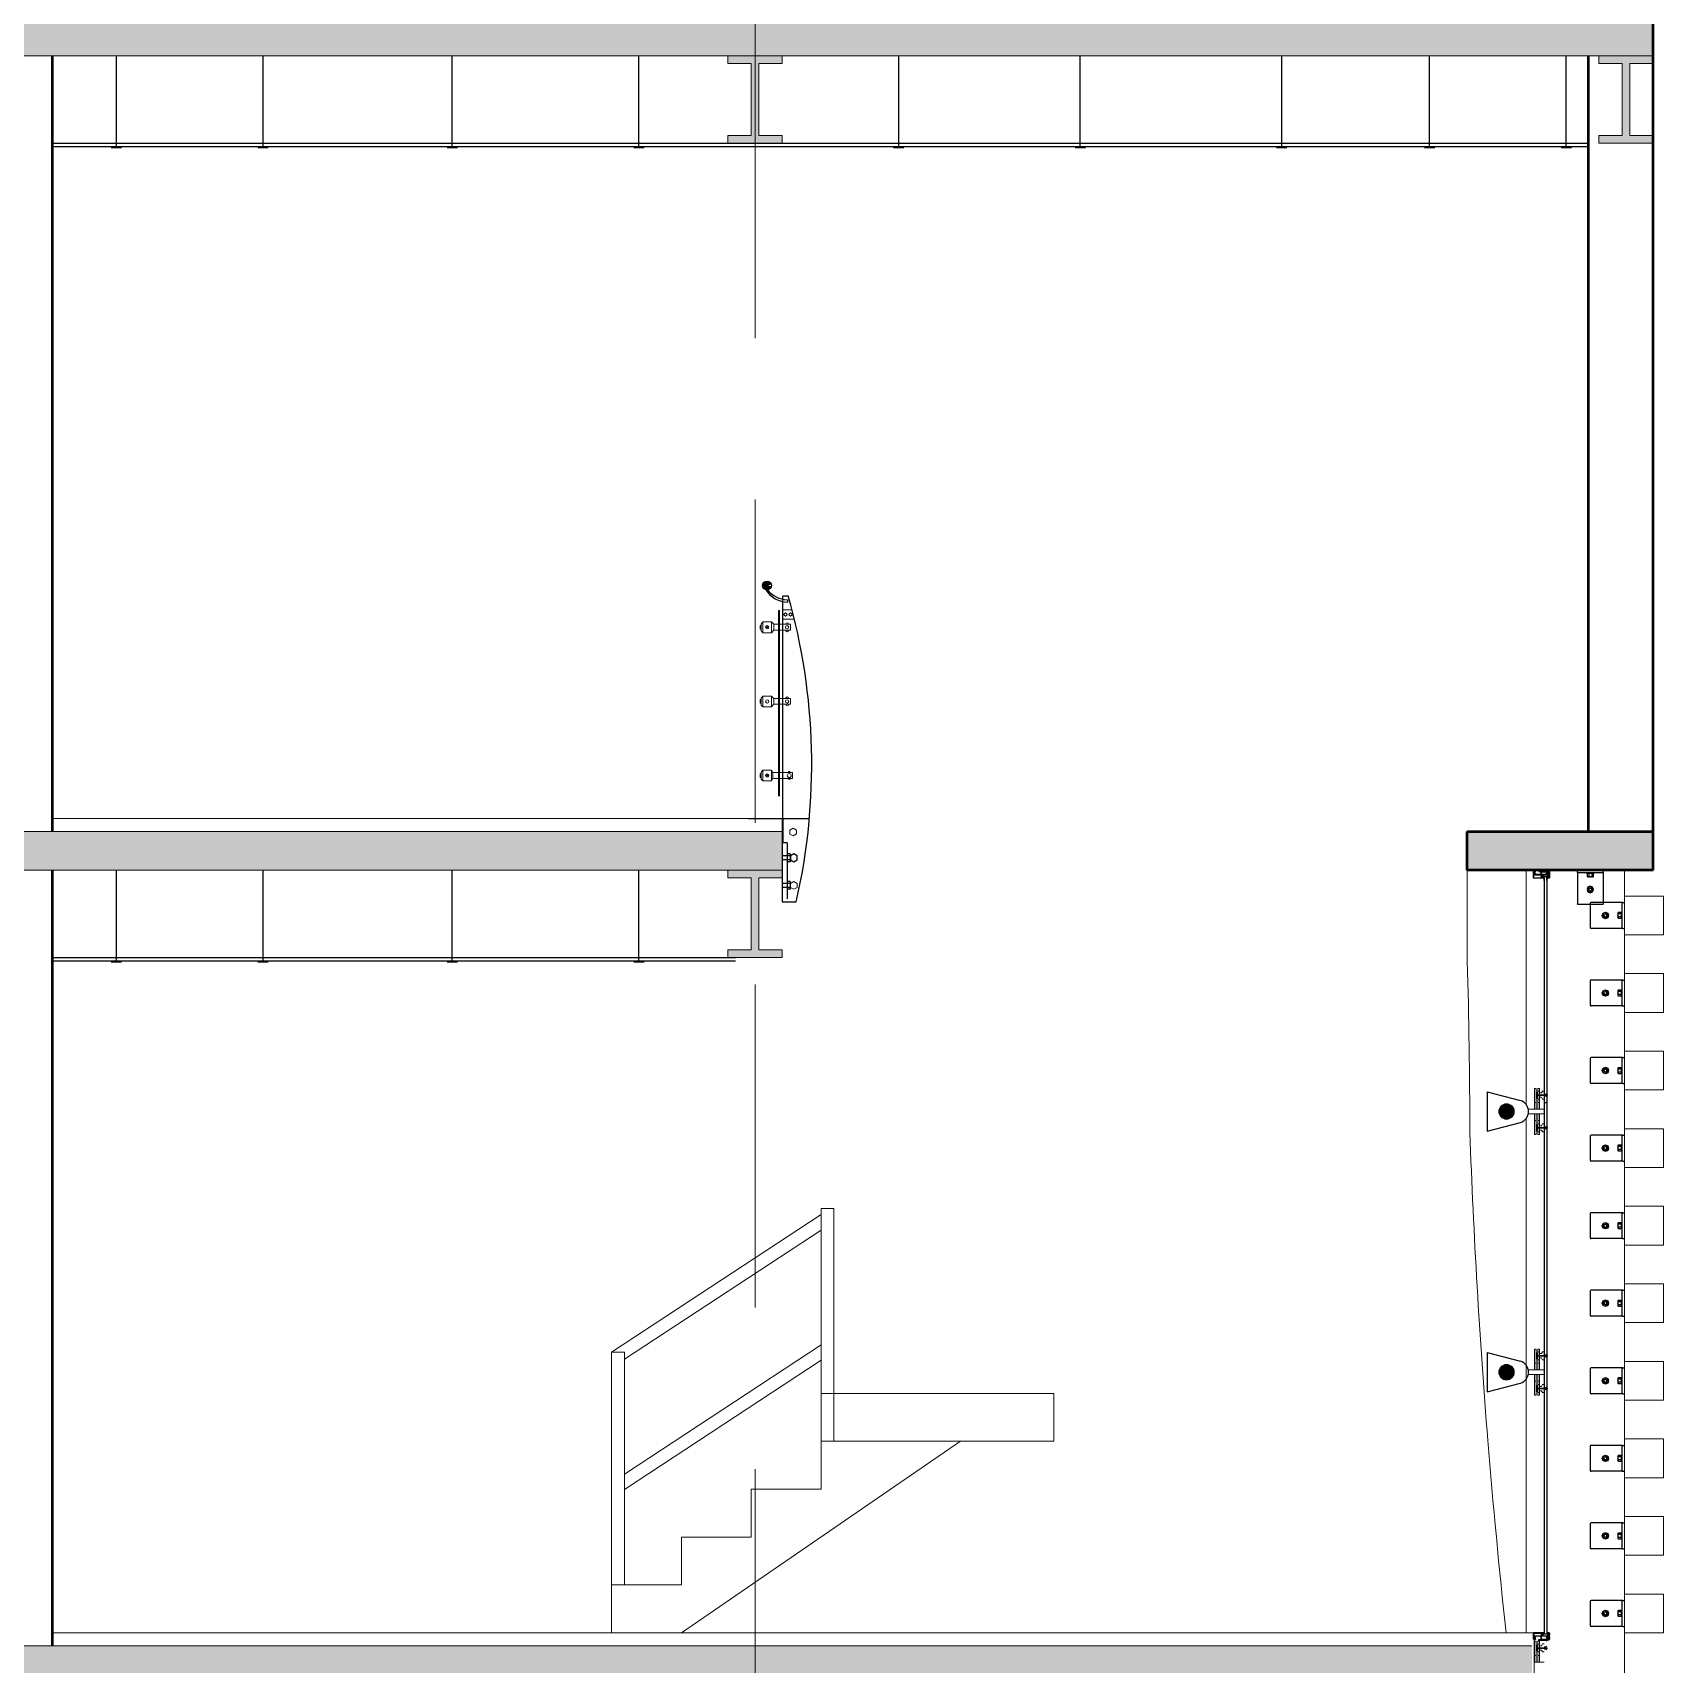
# Model space of a CAD drawing. Header units: millimetres. Extents: x 1135 to 1350, y 205 to 283.
# Drawn here: x 1208.2 to 1214.51, y 253.93 to 260.24 of the extents above; entities that cross this region are included whole.
import ezdxf

# ---------------------------------------------------------------- set-up
doc = ezdxf.new("R2010")
doc.units = ezdxf.units.MM
doc.header["$LTSCALE"] = 10
doc.linetypes.add('DASHED2', pattern=[0.375, 0.25, -0.125])
doc.layers.get('0').update_dxf_attribs({"color": 90})
for name, color, linetype in [('1', 130, 'Continuous'), ('ACCESORIO', 90, 'Continuous'), ('CIEL', 8, 'Continuous'), ('DATA', 9, 'Continuous'), ('ESCALERA', 90, 'Continuous'), ('FONDO', 8, 'Continuous'), ('TEX1', 90, 'Continuous'), ('VIDRO', 140, 'Continuous')]:
    doc.layers.add(name, color=color, linetype=linetype)
for name, color, linetype, lineweight in [('A-perf', 180, 'Continuous', 9), ('cinza 03', 252, 'Continuous', 13), ('HACHT', 90, 'Continuous', 9), ('linha estutura', 252, 'Continuous', 13), ('PAREDES 2', 50, 'Continuous', 50), ('pn 02', 16, 'Continuous', 20), ('PN-01', 90, 'Continuous', 13), ('TEXTOS', 90, 'Continuous', 9)]:
    doc.layers.add(name, color=color, linetype=linetype, lineweight=lineweight)

# ---------------------------------------------------------------- blocks, each defined once
blk = doc.blocks.new('A$C43351A97')
at = {"layer": 'DATA'}
for p, q in [((0, 0.99), (0, 3.49)), ((0, 3.49), (0.53, 3.49)), ((3.53, 0.99), (0, 0.99)), ((0.07, 3.4), (0.06, 3.37)), ((0.06, 3.37), (0.06, 3.05)), ((0.06, 3.05), (0.07, 3.02)), ((0.09, 3.42), (0.07, 3.4)), ((0.07, 3.31), (0.07, 3.13)), ((0.07, 3.02), (0.09, 3)), ((0.11, 2.92), (0.08, 2.9)), ((0.08, 2.9), (0.08, 2.87)), ((0.08, 2.87), (0.08, 1.13)), ((0.08, 1.13), (0.08, 1.1)), ((0.08, 1.1), (0.11, 1.08)), ((0.13, 3.43), (0.09, 3.42)), ((0.09, 3), (0.13, 2.99)), ((0.14, 2.93), (0.11, 2.92)), ((0.11, 1.08), (0.14, 1.07)), ((0.48, 3.43), (0.13, 3.43)), ((0.46, 3.42), (0.13, 3.36)), ((0.13, 3.08), (0.46, 3.02)), ((0.13, 2.99), (0.48, 2.99)), ((0.53, 2.93), (0.14, 2.93)), ((0.14, 1.07), (2.94, 1.07)), ((0.18, 3.27), (0.3, 3.34)), ((0.3, 3.09), (0.18, 3.16)), ((0.29, 3.32), (0.19, 3.26)), ((0.19, 3.18), (0.29, 3.11)), ((0.26, 2.75), (0.26, 2.19)), ((0.61, 2.75), (0.26, 2.75)), ((0.26, 2.19), (2.73, 2.19)), ((0.32, 3.27), (0.32, 3.3)), ((0.61, 3.27), (0.32, 3.27)), ((0.32, 3.17), (0.61, 3.17)), ((0.32, 3.13), (0.32, 3.17)), ((0.34, 3.32), (0.34, 3.28)), ((0.34, 3.28), (0.43, 3.28)), ((0.34, 3.15), (0.34, 3.11)), ((0.43, 3.15), (0.34, 3.15)), ((0.39, 2.38), (0.39, 2.56)), ((0.43, 3.28), (0.46, 3.42)), ((0.46, 3.02), (0.43, 3.15)), ((0.45, 2.63), (0.86, 2.63)), ((2.73, 2.31), (0.45, 2.31)), ((0.48, 3.41), (0.48, 3.43)), ((0.48, 3.39), (0.48, 3.41)), ((0.49, 3.38), (0.48, 3.39)), ((0.48, 3.03), (0.49, 3.04)), ((0.48, 3.02), (0.48, 3.03)), ((0.48, 2.99), (0.48, 3.02)), ((0.51, 3.38), (0.49, 3.38)), ((0.49, 3.04), (0.51, 3.04)), ((0.52, 3.38), (0.51, 3.38)), ((0.51, 3.04), (0.52, 3.04)), ((0.53, 3.39), (0.52, 3.38)), ((0.52, 3.04), (0.53, 3.03)), ((0.53, 3.49), (0.53, 3.41)), ((0.53, 3.41), (0.53, 3.39)), ((0.53, 3.03), (0.53, 3.02)), ((0.53, 3.02), (0.53, 2.93)), ((0.61, 3.5), (0.61, 3.27)), ((0.86, 3.5), (0.61, 3.5)), ((0.61, 3.17), (0.61, 2.75)), ((0.73, 3.38), (0.86, 3.38)), ((0.73, 2.75), (0.73, 3.38)), ((0.86, 2.75), (0.73, 2.75)), ((0.86, 3.38), (0.86, 3.5)), ((0.86, 2.63), (0.86, 2.75)), ((4.83, 4), (2.1, 3.5)), ((2.1, 4), (4.83, 3.5)), ((2.1, 4), (2.1, 3.5)), ((4.83, 4), (2.1, 4)), ((2.1, 3.5), (4.83, 3.5)), ((2.73, 2.41), (2.73, 2.31)), ((2.73, 2.19), (2.73, 2.09)), ((2.95, 2.47), (2.79, 2.47)), ((2.79, 2.03), (2.95, 2.03)), ((2.88, 2.32), (2.92, 2.31)), ((2.95, 2.39), (2.89, 2.39)), ((2.89, 2.18), (2.93, 2.19)), ((2.9, 2.39), (2.95, 2.41)), ((5.59, 2.31), (2.9, 2.31)), ((2.9, 2.19), (3.54, 2.19)), ((2.96, 2.12), (2.9, 2.12)), ((2.95, 2.09), (2.9, 2.11)), ((2.92, 2.31), (3.03, 2.31)), ((2.93, 2.19), (3.02, 2.19)), ((2.94, 1.07), (2.97, 1.08)), ((2.97, 1.08), (2.99, 1.1)), ((2.98, 3.5), (2.98, 2.42)), ((5.21, 3.5), (2.98, 3.5)), ((2.99, 1.97), (2.99, 2.08)), ((2.99, 1.1), (3, 1.13)), ((3, 1.43), (3.02, 1.49)), ((3, 1.13), (3, 1.43)), ((3.02, 1.49), (3.06, 1.54)), ((3.05, 2.16), (3.05, 1.97)), ((3.05, 1.97), (3.74, 1.97)), ((3.06, 3.42), (5.17, 3.42)), ((3.06, 2.35), (3.06, 3.42)), ((3.06, 1.54), (3.13, 1.56)), ((3.07, 1.46), (3.06, 1.43)), ((3.06, 1.43), (3.06, 1.12)), ((3.06, 1.12), (3.07, 1.09)), ((3.09, 1.48), (3.07, 1.46)), ((3.07, 1.09), (3.09, 1.06)), ((3.08, 1.38), (3.08, 1.19)), ((3.62, 1.87), (3.09, 1.87)), ((3.13, 1.49), (3.09, 1.48)), ((3.09, 1.06), (3.13, 1.05)), ((3.13, 1.56), (3.53, 1.56)), ((3.48, 1.49), (3.13, 1.49)), ((3.13, 1.05), (3.48, 1.05)), ((3.47, 1.48), (3.14, 1.43)), ((3.14, 1.14), (3.47, 1.09)), ((3.19, 1.34), (3.3, 1.41)), ((3.3, 1.15), (3.19, 1.23)), ((3.2, 1.32), (3.3, 1.39)), ((3.3, 1.18), (3.2, 1.24)), ((3.33, 1.37), (3.33, 1.33)), ((3.33, 1.33), (3.74, 1.33)), ((3.33, 1.23), (3.33, 1.2)), ((3.71, 1.23), (3.33, 1.23)), ((3.34, 1.39), (3.34, 1.35)), ((3.34, 1.35), (3.43, 1.35)), ((3.34, 1.22), (3.34, 1.18)), ((3.43, 1.22), (3.34, 1.22)), ((3.43, 1.35), (3.47, 1.48)), ((3.47, 1.09), (3.43, 1.22)), ((3.48, 1.47), (3.48, 1.49)), ((3.48, 1.46), (3.48, 1.47)), ((3.49, 1.45), (3.48, 1.46)), ((3.48, 1.09), (3.49, 1.1)), ((3.48, 1.08), (3.48, 1.09)), ((3.48, 1.05), (3.48, 1.08)), ((3.51, 1.44), (3.49, 1.45)), ((3.49, 1.1), (3.51, 1.1)), ((3.52, 1.45), (3.51, 1.44)), ((3.51, 1.1), (3.52, 1.1)), ((3.53, 1.46), (3.52, 1.45)), ((3.52, 1.1), (3.53, 1.09)), ((3.53, 1.56), (3.53, 1.47)), ((3.53, 1.47), (3.53, 1.46)), ((3.53, 1.09), (3.53, 1.08)), ((3.53, 1.08), (3.53, 0.99)), ((3.54, 2.19), (3.54, 2.09)), ((4.17, 0.88), (3.57, 0.96)), ((3.61, 2.03), (3.7, 2.03)), ((3.62, 1.51), (3.62, 1.87)), ((3.62, 1.09), (3.67, 1.09)), ((3.62, 1.03), (3.62, 1.09)), ((3.64, 2.18), (3.68, 2.19)), ((3.65, 2.19), (5.59, 2.19)), ((3.71, 2.12), (3.65, 2.12)), ((3.7, 2.09), (3.65, 2.11)), ((3.84, 1), (3.65, 1)), ((3.67, 1.09), (3.71, 1.23)), ((3.68, 2.19), (3.77, 2.19)), ((3.71, 1.87), (3.71, 1.51)), ((3.74, 1.87), (3.71, 1.87)), ((3.71, 1.51), (3.8, 1.51)), ((3.74, 1.97), (3.74, 2.08)), ((3.74, 1.33), (3.74, 1.39)), ((3.8, 2.16), (3.8, 1.94)), ((3.87, 1.33), (3.8, 1.09)), ((3.8, 1.09), (3.87, 1.09)), ((3.96, 1.49), (3.86, 1.32)), ((3.87, 1.45), (3.87, 1.33)), ((3.87, 1.09), (3.87, 1.03)), ((3.97, 1.27), (3.97, 1.05)), ((4.17, 1.34), (4.02, 1.5)), ((4.07, 1.05), (4.07, 1.27)), ((4.17, 0), (4.17, 1.5)), ((5.36, 1.5), (4.17, 1.5)), ((4.83, 3.5), (4.83, 4)), ((5.3, 3.19), (5.03, 2.71)), ((5.03, 2.71), (5.03, 2.35)), ((5.11, 2.69), (5.37, 3.14)), ((5.11, 2.35), (5.11, 2.69)), ((5.17, 3.42), (5.3, 3.19)), ((5.17, 0), (5.17, 1.5)), ((5.17, 0.86), (5.67, 0.94)), ((5.37, 3.24), (5.21, 3.5)), ((5.36, 3.5), (5.36, 3.28)), ((5.61, 3.5), (5.36, 3.5)), ((5.36, 3.1), (5.36, 2.93)), ((5.36, 1.57), (5.36, 1.4)), ((5.36, 1.23), (5.36, 1)), ((5.36, 1), (5.61, 1)), ((5.38, 3.25), (5.41, 3.25)), ((5.41, 3.13), (5.38, 3.13)), ((5.38, 1.38), (5.41, 1.38)), ((5.41, 1.25), (5.38, 1.25)), ((5.41, 3.29), (5.5, 3.29)), ((5.41, 3.25), (5.41, 3.29)), ((5.41, 3.09), (5.41, 3.13)), ((5.41, 3.1), (5.41, 3.09)), ((5.6, 3.09), (5.41, 3.09)), ((5.41, 1.41), (5.6, 1.41)), ((5.41, 1.38), (5.41, 1.41)), ((5.41, 1.21), (5.41, 1.25)), ((5.5, 1.21), (5.41, 1.21)), ((5.46, 3), (5.65, 3)), ((5.46, 2.93), (5.46, 3)), ((5.46, 1.5), (5.46, 1.57)), ((5.65, 1.5), (5.46, 1.5)), ((5.5, 3.29), (5.63, 3.16)), ((5.63, 1.34), (5.5, 1.21)), ((5.61, 3.32), (5.61, 3.5)), ((5.64, 3.29), (5.61, 3.32)), ((5.61, 1.18), (5.64, 1.21)), ((5.61, 1), (5.61, 1.18)), ((5.66, 3.31), (5.64, 3.29)), ((5.64, 1.21), (5.66, 1.19)), ((5.65, 3.5), (6.23, 3.5)), ((5.73, 3.45), (5.65, 3.47)), ((5.65, 3), (5.65, 3)), ((5.65, 3), (5.65, 2.38)), ((5.65, 2.13), (5.65, 1.5)), ((5.65, 1.03), (5.73, 1.05)), ((6.23, 1), (5.65, 1)), ((5.72, 3.31), (5.66, 3.31)), ((5.66, 1.19), (5.72, 1.19)), ((6.2, 0.94), (5.67, 0.94)), ((5.73, 3.29), (5.73, 3.45)), ((5.73, 1.05), (5.73, 1.21)), ((5.77, 1.44), (5.77, 3.06)), ((5.77, 3.06), (5.95, 3.06)), ((5.95, 1.44), (5.77, 1.44)), ((6.19, 3.45), (5.81, 3.43)), ((5.81, 3.43), (5.81, 3.29)), ((5.81, 1.21), (5.81, 1.07)), ((5.81, 1.07), (6.19, 1.05)), ((5.92, 3.23), (5.82, 3.28)), ((5.82, 1.22), (5.92, 1.27)), ((5.95, 3.06), (5.95, 3.17)), ((5.95, 1.33), (5.95, 1.44)), ((6.17, 2.25), (6.19, 2.83)), ((6.19, 1.68), (6.17, 2.25)), ((6.19, 2.83), (6.19, 3.45)), ((6.19, 1.05), (6.19, 1.68)), ((6.23, 3.5), (6.23, 1))]:
    blk.add_line(p, q, dxfattribs=at)
blk.add_circle((5.12, 3.76), 0.243, dxfattribs=at)
for centre, radius, start, end in [((0.13, 3.3), 0.0625, 90, 168.61954), ((0.13, 3.14), 0.0625, 191.38046, 270), ((0.24, 3.22), 0.0784, 135.87573, 224.12427), ((0.22, 3.22), 0.0469, 124.43657, 235.56343), ((0.3, 3.3), 0.025, 360, 124.43657), ((0.3, 3.13), 0.025, 235.56343, 360), ((0.31, 3.32), 0.0272, 0, 124.43657), ((0.31, 3.11), 0.0272, 235.56343, 360), ((0.45, 2.56), 0.0625, 90, 180), ((0.45, 2.38), 0.0625, 180, 270), ((2.79, 2.41), 0.0625, 90, 180), ((2.79, 2.09), 0.0625, 180, 270), ((2.9, 2.35), 0.041, 90, 270), ((2.89, 2.35), 0.0312, 90, 254.96712), ((2.9, 2.15), 0.041, 90, 270), ((2.9, 2.15), 0.031, 105.99545, 270.00455), ((2.95, 2.44), 0.03, 270, 90), ((2.95, 2.42), 0.0312, 270, 0), ((2.95, 2.06), 0.03, 270, 90), ((2.96, 2.08), 0.031, 359.99877, 90.00123), ((3.09, 1.97), 0.094, 179.9974, 270.00108), ((3.02, 2.16), 0.031, 360, 90), ((3.03, 2.35), 0.0312, 270, 0), ((3.05, 2.16), 0.00000125, 180, 0), ((3.14, 1.37), 0.0625, 90, 168.61954), ((3.14, 1.2), 0.0625, 191.38046, 270), ((3.24, 1.28), 0.0784, 135.87573, 224.12427), ((3.23, 1.28), 0.0469, 124.35561, 235.64439), ((3.32, 1.39), 0.0272, 360, 124.43657), ((3.31, 1.37), 0.025, 359.99613, 124.00387), ((3.31, 1.2), 0.025, 235.73155, 359.72194), ((3.32, 1.18), 0.0272, 235.56343, 360), ((3.61, 2.09), 0.0625, 180, 270), ((3.57, 1.08), 0.039, 0.1803, 180), ((3.57, 1), 0.039, 180, 262.07308), ((3.65, 2.15), 0.041, 90, 270), ((3.65, 2.15), 0.0309, 105.33705, 270.12763), ((3.74, 1.51), 0.125, 180, 270), ((3.65, 1.03), 0.03, 180, 224.98847), ((3.65, 1.03), 0.03, 224.98847, 270.01153), ((3.7, 2.06), 0.031, 270, 90), ((3.71, 2.08), 0.031, 360, 90), ((3.74, 1.94), 0.062, 270, 360), ((3.77, 2.16), 0.031, 0, 90), ((3.8, 1.45), 0.062, 360, 90), ((3.84, 1.03), 0.03, 270, 0.00477), ((3.99, 1.47), 0.037, 43.0014, 150), ((4.02, 1.25), 0.0537, 21.45883, 158.54117), ((4.02, 1.07), 0.0537, 201.45883, 338.54117), ((5.07, 2.35), 0.04, 180, 0), ((5.38, 3.28), 0.025, 180, 270), ((5.38, 3.1), 0.025, 90, 180), ((5.41, 2.93), 0.05, 180, 0), ((5.41, 1.57), 0.05, 0, 180), ((5.38, 1.4), 0.025, 180, 270), ((5.38, 1.23), 0.025, 90, 180), ((5.29, 3.19), 0.0938, 330, 30), ((5.87, 3.71), 0.337, 118.30351, 217.999), ((5.59, 2.38), 0.0625, 270, 0), ((5.59, 2.13), 0.0625, 0, 90), ((5.6, 3.13), 0.0414, 270, 45), ((5.6, 1.37), 0.0414, 315, 90), ((5.65, 3.49), 0.015, 90, 256.26192), ((5.65, 1.02), 0.015, 103.73808, 270), ((5.77, 3.3), 0.05, 166.11346, 339.89449), ((5.77, 1.2), 0.05, 20.10551, 193.88654), ((5.77, 3.29), 0.04, 180, 0), ((5.77, 1.21), 0.04, 0, 180), ((5.89, 3.17), 0.0625, 360, 60), ((5.89, 1.33), 0.0625, 300, 360)]:
    blk.add_arc(centre, radius, start, end, dxfattribs=at)
blk = doc.blocks.new('CAB-BUL')
for p, q in [((-6.4, 11), (6.2, 11)), ((-4.5, 1.5), (-3.7, 2)), ((-4, 2), (-4, 9)), ((4.5, 1.5), (3.7, 2)), ((4, 2), (4, 9))]:
    blk.add_line(p, q)
blk.add_lwpolyline([(-9, 1.5), (9, 1.5), (9, 0), (-9, 0)], close=True)
blk.add_lwpolyline([(8.5, 9, 0.888889), (4, 9, 0.50025), (-4, 9, 0.88987), (-8.5, 9), (-8.5, 2), (8.5, 2)], format="xyb", close=True)
blk = doc.blocks.new('sup2')
at = {"layer": 'ACCESORIO'}
for p, q in [((1214.1744, 251.2979), (1214.1744, 251.4203)), ((1214.2714, 251.4233), (1214.1774, 251.4233)), ((1214.2744, 251.2979), (1214.2744, 251.4203)), ((1214.2744, 251.3009), (1214.1744, 251.3009)), ((1214.1744, 251.2979), (1214.1744, 251.2907)), ((1214.2744, 251.2979), (1214.2744, 251.2907))]:
    blk.add_line(p, q, dxfattribs=at)
blk.add_lwpolyline([(1214.2371, 251.365), (1214.2334, 251.356), (1214.2244, 251.3523), (1214.2154, 251.356), (1214.2117, 251.365), (1214.2154, 251.374), (1214.2244, 251.3777), (1214.2334, 251.374)], close=True, dxfattribs=at)
for radius in [0.011, 0.00648]:
    blk.add_circle((1214.2244, 251.365), radius, dxfattribs=at)
for centre, radius, start, end in [((1214.1774, 251.4203), 0.003, 90, 180), ((1214.2714, 251.4203), 0.003, 0, 90), ((1214.2244, 251.365), 0.00548, 90, 0), ((1214.1774, 251.2979), 0.003, 90, 180), ((1214.2714, 251.2979), 0.003, 360, 90)]:
    blk.add_arc(centre, radius, start, end, dxfattribs=at)
at = {"layer": 'ACCESORIO', "xscale": -0.001440000000002328, "yscale": 0.001440000000002328, "zscale": 0.00144}
blk.add_blockref('CAB-BUL', (1214.2245, 251.3009), dxfattribs=at)

msp = doc.modelspace()

# ---------------------------------------------------------------- hatches: boundary and pattern name
at = {"layer": '1'}
h = msp.add_hatch(dxfattribs=at)
h.set_pattern_fill('LINE', color=256, scale=0.022502, angle=45, style=0)
h.set_pattern_definition([(135, (1404.7286333, 288.7192487), (0.001988936716, 0.001988936716), [])])
h.paths.add_polyline_path([(1213.8723, 256.0667, -0.528848), (1213.9106, 256.0927), (1213.9266, 256.0762, -1.19142)])
h = msp.add_hatch(dxfattribs=at)
h.set_pattern_fill('LINE', color=256, scale=0.022502, angle=45, style=0)
h.set_pattern_definition([(135, (1404.7286333, 287.7109154), (0.001988936716, 0.001988936716), [])])
h.paths.add_polyline_path([(1213.8723, 255.0583, -0.528848), (1213.9106, 255.0844), (1213.9266, 255.0679, -1.19142)])
at = {"layer": 'cinza 03'}
h = msp.add_hatch(dxfattribs=at)
h.set_pattern_fill('LINE', color=256, scale=0.014873, angle=90, style=0)
h.set_pattern_definition([(90, (4475.6181067, -1173.7279192), (-0.0018591344764, 1e-19), [])])
h.paths.add_polyline_path([(1211.0828, 257.9398), (1211.0895, 257.9398), (1211.0895, 258.0049), (1211.0828, 258.0049)])
h.paths.add_polyline_path([(1211.0828, 257.3661), (1211.0895, 257.3661), (1211.0895, 257.9398), (1211.0828, 257.9398)])
h.paths.add_polyline_path([(1211.0828, 257.2865), (1211.0895, 257.2865), (1211.0895, 257.3661), (1211.0828, 257.3661)])
h = msp.add_hatch(color=256, dxfattribs=at)
edge = h.paths.add_edge_path()
edge.add_arc((1211.0402, 257.9398), 0.00205, 0, 360)
at = {"layer": 'ESCALERA', "ltscale": 0.1}
h = msp.add_hatch(color=256, dxfattribs=at)
h.paths.add_polyline_path([(1211.0402, 258.1186, 0.429246), (1211.0222, 258.1014, 0.019142), (1211.0222, 258.1001), (1211.0402, 258.1001)])
h.paths.add_polyline_path([(1211.0402, 258.1186), (1211.0402, 258.1001), (1211.0565, 258.1001, 0.019142), (1211.0565, 258.1014, 0.399339)])
h.paths.add_polyline_path([(1211.0402, 258.1001), (1211.0222, 258.1001, 0.406762), (1211.0402, 258.0843)])
h.paths.add_polyline_path([(1211.0565, 258.1014, 0.060174), (1211.056, 258.1055), (1211.0402, 258.0979), (1211.0402, 258.0843, 0.399339)])
at = {"layer": 'HACHT'}
h = msp.add_hatch(color=256, dxfattribs=at)
h.paths.add_polyline_path([(1214.4676, 263.5), (1214.0644, 263.5, -0.263734), (1214.0611, 263.5), (1213.7484, 263.5), (1213.7484, 263.3), (1214.4676, 263.3)])
h.paths.add_polyline_path([(1214.4676, 257.15), (1213.7484, 257.15), (1213.7484, 257), (1214.0611, 257, -0.263734), (1214.0644, 257), (1214.4676, 257)])
h = msp.add_hatch(color=256, dxfattribs=at)
h.paths.add_polyline_path([(1186.9934, 260.3), (1186.3991, 260.3), (1186.3991, 260.15), (1186.9934, 260.15)])
h.paths.add_polyline_path([(1192.9934, 260.3), (1186.9934, 260.3), (1186.9934, 260.15), (1187.0984, 260.15), (1192.9934, 260.15)])
h.paths.add_polyline_path([(1198.9934, 260.3), (1192.9934, 260.3), (1192.9934, 260.15), (1193.0984, 260.15), (1198.9934, 260.15)])
h.paths.add_polyline_path([(1204.9934, 260.3), (1198.9934, 260.3), (1198.9934, 260.15), (1199.0984, 260.15), (1204.9934, 260.15)])
h.paths.add_polyline_path([(1210.9934, 260.3), (1204.9934, 260.3), (1204.9934, 260.15), (1205.0984, 260.15), (1210.9934, 260.15)])
h.paths.add_polyline_path([(1214.4676, 260.3), (1210.9934, 260.3), (1210.9934, 260.15), (1211.0984, 260.15), (1214.4676, 260.15)])
h = msp.add_hatch(color=256, dxfattribs=at)
h.paths.add_polyline_path([(1210.9934, 257.15), (1204.9934, 257.15), (1204.9934, 257), (1205.0984, 257), (1210.9934, 257)])
h.paths.add_polyline_path([(1204.9934, 257.15), (1198.9934, 257.15), (1198.9934, 257), (1199.0984, 257), (1204.9934, 257)])
h.paths.add_polyline_path([(1198.9934, 257.15), (1192.9934, 257.15), (1192.9934, 257), (1193.0984, 257), (1198.9934, 257)])
h.paths.add_polyline_path([(1192.9934, 257.15), (1186.9934, 257.15), (1186.9934, 257), (1187.0984, 257), (1192.9934, 257)])
h.paths.add_polyline_path([(1186.9934, 257.15), (1186.3991, 257.15), (1186.3991, 257), (1186.9934, 257)])
msp.add_hatch(color=256, dxfattribs=at).paths.add_polyline_path([(1211.0984, 257.15), (1210.9934, 257.15), (1210.9934, 257), (1211.0984, 257)])
h = msp.add_hatch(color=256, dxfattribs=at)
h.paths.add_polyline_path([(1186.9934, 250.85), (1180.9934, 250.85), (1180.9934, 250.7), (1181.0984, 250.7), (1186.9934, 250.7)])
h.paths.add_polyline_path([(1180.9934, 250.85), (1178.2484, 250.85), (1178.2484, 250.7), (1180.9934, 250.7)])
h.paths.add_polyline_path([(1192.9934, 250.85), (1186.9934, 250.85), (1186.9934, 250.7), (1187.0984, 250.7), (1192.9934, 250.7)])
h.paths.add_polyline_path([(1198.9934, 250.85), (1192.9934, 250.85), (1192.9934, 250.7), (1193.0984, 250.7), (1198.9934, 250.7)])
h.paths.add_polyline_path([(1204.9934, 250.85), (1198.9934, 250.85), (1198.9934, 250.7), (1199.0984, 250.7), (1204.9934, 250.7)])
h.paths.add_polyline_path([(1210.9934, 250.85), (1204.9934, 250.85), (1204.9934, 250.7), (1205.0984, 250.7), (1210.9934, 250.7)])
h.paths.add_polyline_path([(1178.2484, 254), (1177.9984, 254), (1177.9984, 253.85), (1178.2484, 253.85)])
h.paths.add_polyline_path([(1180.9934, 254), (1178.357, 254, -0.048802), (1178.3366, 254), (1178.2484, 254), (1178.2484, 253.85), (1180.9934, 253.85)])
h.paths.add_polyline_path([(1186.9934, 254), (1186.7801, 254, -0.048802), (1186.7598, 254), (1180.9934, 254), (1180.9934, 253.85), (1181.0984, 253.85), (1186.9934, 253.85)])
h.paths.add_polyline_path([(1192.9934, 254), (1186.9934, 254), (1186.9934, 253.85), (1187.0984, 253.85), (1192.9934, 253.85)])
h.paths.add_polyline_path([(1198.9934, 254), (1192.9934, 254), (1192.9934, 253.85), (1193.0984, 253.85), (1198.9934, 253.85)])
h.paths.add_polyline_path([(1204.9934, 254), (1198.9934, 254), (1198.9934, 253.85), (1199.0984, 253.85), (1204.9934, 253.85)])
h.paths.add_polyline_path([(1210.9934, 254), (1204.9934, 254), (1204.9934, 253.85), (1205.0984, 253.85), (1210.9934, 253.85)])
h.paths.add_polyline_path([(1213.7484, 254), (1210.9934, 254), (1210.9934, 253.85), (1211.0984, 253.85), (1213.7484, 253.85)])
h.paths.add_polyline_path([(1213.9984, 254), (1213.7484, 254), (1213.7484, 253.85), (1213.9984, 253.85)])
h.paths.add_polyline_path([(1211.0984, 250.85), (1210.9934, 250.85), (1210.9934, 250.7), (1211.0984, 250.7)])
at = {"layer": 'pn 02'}
for points in [[(1211.0984, 259.8425), (1211.0984, 259.8125), (1210.8884, 259.8125), (1210.8884, 259.8425), (1210.9784, 259.8425), (1210.9784, 260.12), (1210.8884, 260.12), (1210.8884, 260.15), (1211.0984, 260.15), (1211.0984, 260.12), (1211.0084, 260.12), (1211.0084, 259.8425)], [(1211.0984, 259.8425), (1211.0984, 259.8125), (1210.8884, 259.8125), (1210.8884, 259.8425), (1210.9784, 259.8425), (1210.9784, 260.12), (1210.8884, 260.12), (1210.8884, 260.15), (1211.0984, 260.15), (1211.0984, 260.12), (1211.0084, 260.12), (1211.0084, 259.8425)], [(1214.4676, 259.8425), (1214.4676, 259.8125), (1214.2576, 259.8125), (1214.2576, 259.8425), (1214.3476, 259.8425), (1214.3476, 260.12), (1214.2576, 260.12), (1214.2576, 260.15), (1214.4676, 260.15), (1214.4676, 260.12), (1214.3776, 260.12), (1214.3776, 259.8425)], [(1211.0984, 256.6925), (1211.0984, 256.6625), (1210.8884, 256.6625), (1210.8884, 256.6925), (1210.9784, 256.6925), (1210.9784, 256.97), (1210.8884, 256.97), (1210.8884, 257), (1211.0984, 257), (1211.0984, 256.97), (1211.0084, 256.97), (1211.0084, 256.6925)]]:
    msp.add_hatch(color=256, dxfattribs=at).paths.add_polyline_path(points)

# ---------------------------------------------------------------- linework, layer by layer
for p, q in [((1213.8258, 256.1426), (1213.9546, 256.1088)), ((1213.8258, 256.1426), (1213.8258, 255.9907)), ((1213.8258, 255.9907), (1213.9546, 256.0245)), ((1213.8258, 255.1343), (1213.9546, 255.1005)), ((1213.8258, 255.1343), (1213.8258, 254.9824)), ((1213.8258, 254.9824), (1213.9546, 255.0162))]:
    msp.add_line(p, q)
for centre in [(1213.9414, 256.0667), (1213.9414, 255.0583)]:
    msp.add_arc(centre, 0.0442, 287.41068, 72.58932)
at = {"layer": 'A-perf'}
for p, q in [((1213.7484, 256.65), (1213.7484, 257)), ((1213.9757, 256.2864), (1213.9757, 257)), ((1213.9757, 256.0944), (1213.9757, 256.2864)), ((1213.9757, 254.8422), (1213.9757, 256.0389)), ((1213.9757, 254.05), (1213.9757, 254.8422))]:
    msp.add_line(p, q, dxfattribs=at)
at = {"layer": 'A-perf', "color": 8}
for centre, radius in [((1213.9003, 256.0667), 0.03), ((1213.9003, 256.0667), 0.028), ((1213.9003, 255.0583), 0.03), ((1213.9003, 255.0583), 0.028)]:
    msp.add_circle(centre, radius, dxfattribs=at)
at = {"layer": 'A-perf'}
for centre, radius, start, end in [((1189.2531, 255.945), 24.5054, 0.09666, 1.64853), ((1240.3699, 256.9426), 26.6286, 182.05804, 184.62682), ((1240.3699, 256.9426), 26.6286, 184.62682, 186.23631)]:
    msp.add_arc(centre, radius, start, end, dxfattribs=at)
at = {"layer": 'CIEL'}
for p, q in [((1208.2734, 259.8125), (1214.2176, 259.8125)), ((1208.2734, 259.8), (1214.2176, 259.8)), ((1208.5025, 259.7957), (1208.5423, 259.7957)), ((1209.0701, 259.7957), (1209.1098, 259.7957)), ((1209.802, 259.7957), (1209.8417, 259.7957)), ((1209.802, 259.7957), (1209.8417, 259.7957)), ((1210.5242, 259.7957), (1210.5639, 259.7957)), ((1210.5242, 259.7957), (1210.5639, 259.7957)), ((1211.5293, 259.7957), (1211.5691, 259.7957)), ((1211.5293, 259.7957), (1211.5691, 259.7957)), ((1212.2312, 259.7957), (1212.2709, 259.7957)), ((1212.2312, 259.7957), (1212.2709, 259.7957)), ((1213.011, 259.7957), (1213.0508, 259.7957)), ((1213.011, 259.7957), (1213.0508, 259.7957)), ((1213.5829, 259.7957), (1213.6227, 259.7957)), ((1213.5829, 259.7957), (1213.6227, 259.7957)), ((1214.1115, 259.7957), (1214.1512, 259.7957)), ((1214.1115, 259.7957), (1214.1512, 259.7957)), ((1208.2734, 256.6625), (1210.9176, 256.6625)), ((1208.2734, 256.65), (1210.9176, 256.65)), ((1208.5025, 256.6457), (1208.5423, 256.6457)), ((1209.0701, 256.6457), (1209.1098, 256.6457)), ((1209.802, 256.6457), (1209.8417, 256.6457)), ((1210.5242, 256.6457), (1210.5639, 256.6457))]:
    msp.add_line(p, q, dxfattribs=at)
at = {"layer": 'cinza 03'}
for p, q in [((1211.0839, 258.0049), (1211.0895, 258.0049)), ((1211.1006, 258.0074), (1211.1362, 258.0074)), ((1211.1006, 257.9714), (1211.1452, 257.9714)), ((1211.0126, 257.9466), (1211.0171, 257.9466)), ((1211.0126, 257.9466), (1211.0126, 257.9325)), ((1211.0126, 257.9325), (1211.0171, 257.9325)), ((1211.0171, 257.9522), (1211.0237, 257.9604)), ((1211.0171, 257.9522), (1211.0171, 257.9254)), ((1211.0237, 257.9189), (1211.0171, 257.9254)), ((1211.0237, 257.9604), (1211.0567, 257.9604)), ((1211.0237, 257.9604), (1211.0237, 257.9189)), ((1211.0237, 257.9189), (1211.0567, 257.9189)), ((1211.0567, 257.9604), (1211.0567, 257.9189)), ((1211.0567, 257.9604), (1211.066, 257.9512)), ((1211.066, 257.9286), (1211.0567, 257.9189)), ((1211.066, 257.9512), (1211.1305, 257.9512)), ((1211.066, 257.9286), (1211.066, 257.9512)), ((1211.1305, 257.9286), (1211.066, 257.9286)), ((1211.1305, 257.9512), (1211.1305, 257.9286)), ((1211.0126, 257.6598), (1211.0171, 257.6598)), ((1211.0126, 257.6598), (1211.0126, 257.6457)), ((1211.0171, 257.6654), (1211.0237, 257.6736)), ((1211.0171, 257.6654), (1211.0171, 257.6386)), ((1211.0237, 257.6736), (1211.0567, 257.6736)), ((1211.0237, 257.6736), (1211.0237, 257.6321)), ((1211.0567, 257.6736), (1211.0567, 257.6321)), ((1211.0567, 257.6736), (1211.066, 257.6644)), ((1211.066, 257.6644), (1211.1305, 257.6644)), ((1211.066, 257.6418), (1211.066, 257.6644)), ((1211.1305, 257.6644), (1211.1305, 257.6418)), ((1211.0126, 257.6457), (1211.0171, 257.6457)), ((1211.0237, 257.6321), (1211.0171, 257.6386)), ((1211.0237, 257.6321), (1211.0567, 257.6321)), ((1211.066, 257.6418), (1211.0567, 257.6321)), ((1211.1305, 257.6418), (1211.066, 257.6418)), ((1211.0126, 257.3732), (1211.0171, 257.3732)), ((1211.0126, 257.3732), (1211.0126, 257.3591)), ((1211.0126, 257.3591), (1211.0171, 257.3591)), ((1211.0171, 257.3787), (1211.0237, 257.387)), ((1211.0171, 257.3787), (1211.0171, 257.3519)), ((1211.0237, 257.3454), (1211.0171, 257.3519)), ((1211.0237, 257.387), (1211.0567, 257.387)), ((1211.0237, 257.387), (1211.0237, 257.3454)), ((1211.0237, 257.3454), (1211.0567, 257.3454)), ((1211.0567, 257.387), (1211.0567, 257.3454)), ((1211.0567, 257.387), (1211.062, 257.3774)), ((1211.0567, 257.3454), (1211.062, 257.3547)), ((1211.1377, 257.3774), (1211.062, 257.3774)), ((1211.062, 257.3547), (1211.062, 257.3774)), ((1211.1377, 257.3547), (1211.062, 257.3547)), ((1211.1377, 257.3774), (1211.1377, 257.3547))]:
    msp.add_line(p, q, dxfattribs=at)
for points in [[(1211.1107, 257.9955), (1211.1053, 257.9924), (1211.1053, 257.9862), (1211.1107, 257.983), (1211.1161, 257.9862), (1211.1161, 257.9924)], [(1211.1304, 257.9955), (1211.125, 257.9924), (1211.125, 257.9862), (1211.1304, 257.983), (1211.1358, 257.9862), (1211.1358, 257.9924)]]:
    msp.add_lwpolyline(points, close=True, dxfattribs=at)
for centre, radius in [((1211.1107, 257.9893), 0.00624), ((1211.1304, 257.9893), 0.00624), ((1211.0402, 257.9398), 0.00624), ((1211.0402, 257.9398), 0.00205), ((1211.1172, 257.94), 0.00624), ((1211.0402, 257.6529), 0.00624), ((1211.1172, 257.6531), 0.00624), ((1211.0402, 257.3663), 0.00624), ((1211.0402, 257.3663), 0.00205), ((1211.1256, 257.3661), 0.00764)]:
    msp.add_circle(centre, radius, dxfattribs=at)
for centre, radius, start, end in [((1211.1176, 257.951), 0.00604, 1.59643, 178.40357), ((1211.1176, 257.9287), 0.00604, 180.75658, 359.24342), ((1211.1176, 257.6642), 0.00604, 1.59643, 178.40357), ((1211.1176, 257.6419), 0.00604, 180.75658, 359.24342), ((1211.1252, 257.3774), 0.00487, 359.77035, 180.22965), ((1211.126, 257.3557), 0.00487, 191.14955, 348.85045)]:
    msp.add_arc(centre, radius, start, end, dxfattribs=at)
at = {"layer": 'ESCALERA'}
for p, q in [((1211.1006, 257.2001), (1211.1006, 258.0614)), ((1211.1006, 258.0614), (1211.1216, 258.0614)), ((1211.1191, 258.0465), (1211.1191, 258.0371)), ((1210.967, 257.2001), (1211.1006, 257.2001)), ((1211.0984, 257.2), (1211.0984, 256.8772)), ((1211.1006, 257.2001), (1211.1006, 257.106)), ((1211.1006, 257.2001), (1211.2032, 257.2001)), ((1211.1172, 257.106), (1211.0984, 257.106)), ((1211.1172, 257.106), (1211.1172, 256.8895)), ((1211.1285, 257.0554), (1211.0984, 257.0554)), ((1211.1285, 257.0402), (1211.0984, 257.0402)), ((1211.1285, 257.063), (1211.1172, 257.063)), ((1211.1285, 257.0329), (1211.1172, 257.0329)), ((1211.1285, 257.063), (1211.1285, 257.0329)), ((1211.1285, 256.9488), (1211.0984, 256.9488)), ((1211.1285, 256.9336), (1211.0984, 256.9336)), ((1211.1285, 256.9564), (1211.1172, 256.9564)), ((1211.1285, 256.9263), (1211.1172, 256.9263)), ((1211.1285, 256.9564), (1211.1285, 256.9263)), ((1211.0984, 256.8772), (1211.1524, 256.8772))]:
    msp.add_line(p, q, dxfattribs=at)
msp.add_lwpolyline([(1211.13, 257.0402), (1211.1431, 257.0328), (1211.1562, 257.0404), (1211.1561, 257.0555), (1211.1429, 257.063), (1211.1299, 257.0554)], close=True, dxfattribs=at)
msp.add_circle((1211.0394, 258.1014), 0.0172, dxfattribs=at)
for centre, radius, start, end in [((1211.1218, 258.1411), 0.104, 213.02523, 268.53221), ((1211.1218, 258.1505), 0.104, 218.26007, 268.53221), ((1208.8251, 257.4092), 2.3873, 347.12509, 15.85382)]:
    msp.add_arc(centre, radius, start, end, dxfattribs=at)
at = {"layer": 'FONDO'}
for p, q in [((1208.5224, 259.7957), (1208.5224, 260.15)), ((1209.0899, 259.7957), (1209.0899, 260.15)), ((1209.8218, 259.7957), (1209.8218, 260.15)), ((1210.5441, 259.7957), (1210.5441, 260.15)), ((1210.5441, 259.7957), (1210.5441, 260.15)), ((1211.5492, 259.7957), (1211.5492, 260.15)), ((1211.5492, 259.7957), (1211.5492, 260.15)), ((1212.2511, 259.7957), (1212.2511, 260.15)), ((1212.2511, 259.7957), (1212.2511, 260.15)), ((1213.0309, 259.7957), (1213.0309, 260.15)), ((1213.0309, 259.7957), (1213.0309, 260.15)), ((1213.6028, 259.7957), (1213.6028, 260.15)), ((1213.6028, 259.7957), (1213.6028, 260.15)), ((1214.1314, 259.7957), (1214.1314, 260.15)), ((1214.1314, 259.7957), (1214.1314, 260.15)), ((1208.5224, 256.6457), (1208.5224, 257)), ((1209.0899, 256.6457), (1209.0899, 257)), ((1209.8218, 256.6457), (1209.8218, 257)), ((1210.5441, 256.6457), (1210.5441, 257))]:
    msp.add_line(p, q, dxfattribs=at)
at = {"layer": 'HACHT'}
msp.add_line((1214.357, 257), (1214.357, 250.9), dxfattribs=at)
at = {"layer": 'linha estutura', "linetype": 'DASHED2', "ltscale": 0.5}
msp.add_line((1210.9934, 282.8086), (1210.9934, 205.1185), dxfattribs=at)
at = {"layer": 'linha estutura'}
for p, q in [((1211.0984, 257.2), (1211.0984, 256.95)), ((1213.9757, 254.05), (1213.8989, 254.05))]:
    msp.add_line(p, q, dxfattribs=at)
at = {"layer": 'PAREDES 2'}
for p, q in [((1214.4676, 257), (1214.4676, 263.5)), ((1208.2734, 260.15), (1208.2734, 257.15)), ((1214.2176, 257.15), (1214.2176, 260.15)), ((1213.7484, 257), (1213.7484, 257.15)), ((1213.7484, 257.15), (1214.4676, 257.15)), ((1208.2734, 257), (1208.2734, 254)), ((1214.4676, 257), (1213.7484, 257))]:
    msp.add_line(p, q, dxfattribs=at)
at = {"layer": 'pn 02'}
for p, q in [((1214.4676, 260.15), (1186.3991, 260.15)), ((1186.3991, 257.15), (1211.1006, 257.15)), ((1208.2734, 257.2), (1211.1006, 257.2)), ((1208.2734, 257.2), (1211.1006, 257.2)), ((1211.0984, 257), (1186.3991, 257)), ((1210.4384, 255.1353), (1211.2484, 255.6678)), ((1211.2484, 254.7912), (1211.2484, 255.6912)), ((1211.2484, 255.6912), (1211.2984, 255.6912)), ((1211.2984, 254.7912), (1211.2984, 255.6912)), ((1210.4884, 255.1083), (1211.2484, 255.608)), ((1210.4384, 255.1353), (1210.4884, 255.1353)), ((1210.4384, 254.2353), (1210.4384, 255.1353)), ((1210.4884, 254.6644), (1211.2484, 255.1641)), ((1210.4884, 254.2353), (1210.4884, 255.1353)), ((1210.4884, 254.6046), (1211.2484, 255.1043)), ((1211.2484, 254.9765), (1211.2484, 254.7912)), ((1211.2484, 254.9765), (1212.1484, 254.9765)), ((1210.7084, 254.05), (1211.7884, 254.7912)), ((1211.2484, 254.7912), (1211.2484, 254.6059)), ((1211.2484, 254.7912), (1212.1484, 254.7912)), ((1210.9784, 254.6059), (1210.9784, 254.4206)), ((1210.9784, 254.6059), (1211.2484, 254.6059)), ((1210.7084, 254.4206), (1210.7084, 254.2353)), ((1210.7084, 254.4206), (1210.9784, 254.4206)), ((1210.4384, 254.2353), (1210.4384, 254.05)), ((1210.4384, 254.2353), (1210.7084, 254.2353)), ((1177.9984, 254), (1213.9984, 254)), ((1208.2734, 254.05), (1214.0041, 254.05)), ((1214.007, 253.8), (1214.007, 254.05))]:
    msp.add_line(p, q, dxfattribs=at)
at = {"layer": 'pn 02', "linetype": 'Continuous'}
for points in [[(1211.0984, 259.8425), (1211.0984, 259.8125), (1210.8884, 259.8125), (1210.8884, 259.8425), (1210.9784, 259.8425), (1210.9784, 260.12), (1210.8884, 260.12), (1210.8884, 260.15), (1211.0984, 260.15), (1211.0984, 260.12), (1211.0084, 260.12), (1211.0084, 259.8425)], [(1211.0984, 259.8425), (1211.0984, 259.8125), (1210.8884, 259.8125), (1210.8884, 259.8425), (1210.9784, 259.8425), (1210.9784, 260.12), (1210.8884, 260.12), (1210.8884, 260.15), (1211.0984, 260.15), (1211.0984, 260.12), (1211.0084, 260.12), (1211.0084, 259.8425)], [(1214.4676, 259.8425), (1214.4676, 259.8125), (1214.2576, 259.8125), (1214.2576, 259.8425), (1214.3476, 259.8425), (1214.3476, 260.12), (1214.2576, 260.12), (1214.2576, 260.15), (1214.4676, 260.15), (1214.4676, 260.12), (1214.3776, 260.12), (1214.3776, 259.8425)], [(1211.0984, 256.6925), (1211.0984, 256.6625), (1210.8884, 256.6625), (1210.8884, 256.6925), (1210.9784, 256.6925), (1210.9784, 256.97), (1210.8884, 256.97), (1210.8884, 257), (1211.0984, 257), (1211.0984, 256.97), (1211.0084, 256.97), (1211.0084, 256.6925)]]:
    msp.add_lwpolyline(points, close=True, dxfattribs=at)
at = {"layer": 'pn 02'}
for points in [[(1214.357, 256.9), (1214.507, 256.9), (1214.507, 256.75), (1214.357, 256.75)], [(1214.357, 256.6), (1214.507, 256.6), (1214.507, 256.45), (1214.357, 256.45)], [(1214.357, 256.3), (1214.507, 256.3), (1214.507, 256.15), (1214.357, 256.15)], [(1214.357, 256), (1214.507, 256), (1214.507, 255.85), (1214.357, 255.85)], [(1214.357, 255.7), (1214.507, 255.7), (1214.507, 255.55), (1214.357, 255.55)], [(1214.357, 255.4), (1214.507, 255.4), (1214.507, 255.25), (1214.357, 255.25)], [(1214.357, 255.1), (1214.507, 255.1), (1214.507, 254.95), (1214.357, 254.95)], [(1214.357, 254.8), (1214.507, 254.8), (1214.507, 254.65), (1214.357, 254.65)], [(1214.357, 254.5), (1214.507, 254.5), (1214.507, 254.35), (1214.357, 254.35)], [(1214.357, 254.2), (1214.507, 254.2), (1214.507, 254.05), (1214.357, 254.05)]]:
    msp.add_lwpolyline(points, close=True, dxfattribs=at)
at = {"layer": 'PN-01'}
for p, q in [((1214.0086, 256.1561), (1214.0086, 256.0752)), ((1214.0148, 256.1561), (1214.0086, 256.1561)), ((1214.0148, 256.1561), (1214.0148, 256.1465)), ((1214.0148, 256.1465), (1214.0148, 256.1132)), ((1214.0148, 256.1383), (1214.0211, 256.1423)), ((1214.0167, 256.1395), (1214.0167, 256.1201)), ((1214.018, 256.1403), (1214.018, 256.1193)), ((1214.0192, 256.1411), (1214.0192, 256.1185)), ((1214.0211, 256.1561), (1214.0211, 256.0752)), ((1214.0211, 256.1561), (1214.0273, 256.1561)), ((1214.0211, 256.1449), (1214.0273, 256.1449)), ((1214.0273, 256.1561), (1214.0273, 256.0752)), ((1214.0273, 256.1384), (1214.036, 256.1384)), ((1214.036, 256.1384), (1214.04, 256.1455)), ((1214.04, 256.1455), (1214.0457, 256.1455)), ((1213.985, 256.0752), (1214.0457, 256.0752)), ((1214.0148, 256.101), (1214.0086, 256.101)), ((1214.0148, 256.1213), (1214.0211, 256.1173)), ((1214.0148, 256.1132), (1214.0148, 256.0752)), ((1214.0211, 256.1311), (1214.0557, 256.1311)), ((1214.0211, 256.1311), (1214.0549, 256.1311)), ((1214.0211, 256.1298), (1214.0607, 256.1298)), ((1214.0211, 256.1286), (1214.0557, 256.1286)), ((1214.0211, 256.1147), (1214.0273, 256.1147)), ((1214.0211, 256.101), (1214.0273, 256.101)), ((1214.0273, 256.122), (1214.036, 256.122)), ((1214.036, 256.122), (1214.04, 256.1149)), ((1214.04, 256.1149), (1214.0457, 256.1149)), ((1214.0457, 256.134), (1214.0503, 256.134)), ((1214.0457, 256.1327), (1214.0506, 256.1327)), ((1214.0457, 256.127), (1214.0506, 256.127)), ((1214.0457, 256.1257), (1214.0503, 256.1257)), ((1214.0503, 256.134), (1214.0557, 256.1366)), ((1214.0503, 256.1257), (1214.0557, 256.1231)), ((1214.0506, 256.1327), (1214.0557, 256.1352)), ((1214.0506, 256.127), (1214.0557, 256.1245)), ((1213.985, 256.0581), (1214.0457, 256.0581)), ((1214.0086, 255.9772), (1214.0086, 256.0581)), ((1214.0148, 256.0323), (1214.0086, 256.0323)), ((1214.0148, 256.0201), (1214.0148, 256.0581)), ((1214.0148, 255.9868), (1214.0148, 256.0201)), ((1214.0148, 256.012), (1214.0211, 256.016)), ((1214.0167, 255.9938), (1214.0167, 256.0132)), ((1214.018, 255.993), (1214.018, 256.014)), ((1214.0192, 255.9922), (1214.0192, 256.0148)), ((1214.0211, 255.9772), (1214.0211, 256.0581)), ((1214.0211, 256.0323), (1214.0273, 256.0323)), ((1214.0211, 256.0186), (1214.0273, 256.0186)), ((1214.0273, 255.9772), (1214.0273, 256.0581)), ((1214.0273, 256.0113), (1214.036, 256.0113)), ((1214.036, 256.0113), (1214.04, 256.0184)), ((1214.04, 256.0184), (1214.0457, 256.0184)), ((1214.0148, 255.9772), (1214.0086, 255.9772)), ((1214.0148, 255.995), (1214.0211, 255.991)), ((1214.0148, 255.9772), (1214.0148, 255.9868)), ((1214.0211, 256.0047), (1214.0557, 256.0047)), ((1214.0211, 256.0035), (1214.0607, 256.0035)), ((1214.0211, 256.0022), (1214.0557, 256.0022)), ((1214.0211, 256.0022), (1214.0549, 256.0022)), ((1214.0211, 255.9884), (1214.0273, 255.9884)), ((1214.0211, 255.9772), (1214.0273, 255.9772)), ((1214.0273, 255.9949), (1214.036, 255.9949)), ((1214.036, 255.9949), (1214.04, 255.9878)), ((1214.04, 255.9878), (1214.0457, 255.9878)), ((1214.0457, 256.0076), (1214.0503, 256.0076)), ((1214.0457, 256.0064), (1214.0506, 256.0064)), ((1214.0457, 256.0006), (1214.0506, 256.0006)), ((1214.0457, 255.9994), (1214.0503, 255.9994)), ((1214.0503, 256.0076), (1214.0557, 256.0103)), ((1214.0503, 255.9994), (1214.0557, 255.9967)), ((1214.0506, 256.0064), (1214.0557, 256.0089)), ((1214.0506, 256.0006), (1214.0557, 255.9981)), ((1214.0086, 255.1478), (1214.0086, 255.0669)), ((1214.0148, 255.1478), (1214.0086, 255.1478)), ((1214.0148, 255.1478), (1214.0148, 255.1382)), ((1214.0148, 255.1382), (1214.0148, 255.1049)), ((1214.0148, 255.13), (1214.0211, 255.134)), ((1214.0167, 255.1312), (1214.0167, 255.1118)), ((1214.018, 255.132), (1214.018, 255.111)), ((1214.0192, 255.1328), (1214.0192, 255.1102)), ((1214.0211, 255.1478), (1214.0211, 255.0669)), ((1214.0211, 255.1478), (1214.0273, 255.1478)), ((1214.0211, 255.1366), (1214.0273, 255.1366)), ((1214.0273, 255.1478), (1214.0273, 255.0669)), ((1214.0273, 255.1301), (1214.036, 255.1301)), ((1214.036, 255.1301), (1214.04, 255.1372)), ((1214.04, 255.1372), (1214.0457, 255.1372)), ((1214.0503, 255.1256), (1214.0557, 255.1283)), ((1213.985, 255.0669), (1214.0457, 255.0669)), ((1214.0148, 255.0927), (1214.0086, 255.0927)), ((1214.0148, 255.113), (1214.0211, 255.109)), ((1214.0148, 255.1049), (1214.0148, 255.0669)), ((1214.0211, 255.1228), (1214.0549, 255.1228)), ((1214.0211, 255.1228), (1214.0557, 255.1228)), ((1214.0211, 255.1215), (1214.0607, 255.1215)), ((1214.0211, 255.1203), (1214.0557, 255.1203)), ((1214.0211, 255.1064), (1214.0273, 255.1064)), ((1214.0211, 255.0927), (1214.0273, 255.0927)), ((1214.0273, 255.1137), (1214.036, 255.1137)), ((1214.036, 255.1137), (1214.04, 255.1066)), ((1214.04, 255.1066), (1214.0457, 255.1066)), ((1214.0457, 255.1256), (1214.0503, 255.1256)), ((1214.0457, 255.1244), (1214.0506, 255.1244)), ((1214.0457, 255.1186), (1214.0506, 255.1186)), ((1214.0457, 255.1174), (1214.0503, 255.1174)), ((1214.0503, 255.1174), (1214.0557, 255.1147)), ((1214.0506, 255.1244), (1214.0557, 255.1269)), ((1214.0506, 255.1186), (1214.0557, 255.1161)), ((1213.985, 255.0498), (1214.0457, 255.0498)), ((1214.0086, 254.9689), (1214.0086, 255.0498)), ((1214.0148, 255.024), (1214.0086, 255.024)), ((1214.0148, 255.0118), (1214.0148, 255.0498)), ((1214.0148, 254.9785), (1214.0148, 255.0118)), ((1214.0148, 255.0037), (1214.0211, 255.0077)), ((1214.0167, 254.9855), (1214.0167, 255.0049)), ((1214.018, 254.9847), (1214.018, 255.0057)), ((1214.0192, 254.9839), (1214.0192, 255.0065)), ((1214.0211, 254.9689), (1214.0211, 255.0498)), ((1214.0211, 255.024), (1214.0273, 255.024)), ((1214.0211, 255.0103), (1214.0273, 255.0103)), ((1214.0273, 254.9689), (1214.0273, 255.0498)), ((1214.0273, 255.003), (1214.036, 255.003)), ((1214.036, 255.003), (1214.04, 255.0101)), ((1214.04, 255.0101), (1214.0457, 255.0101)), ((1214.0503, 254.9993), (1214.0557, 255.0019)), ((1212.1484, 254.9765), (1212.1484, 254.7912)), ((1214.0148, 254.9689), (1214.0086, 254.9689)), ((1214.0148, 254.9867), (1214.0211, 254.9827)), ((1214.0148, 254.9689), (1214.0148, 254.9785)), ((1214.0211, 254.9964), (1214.0557, 254.9964)), ((1214.0211, 254.9952), (1214.0607, 254.9952)), ((1214.0211, 254.9939), (1214.0549, 254.9939)), ((1214.0211, 254.9939), (1214.0557, 254.9939)), ((1214.0211, 254.9801), (1214.0273, 254.9801)), ((1214.0211, 254.9689), (1214.0273, 254.9689)), ((1214.0273, 254.9866), (1214.036, 254.9866)), ((1214.036, 254.9866), (1214.04, 254.9795)), ((1214.04, 254.9795), (1214.0457, 254.9795)), ((1214.0457, 254.9993), (1214.0503, 254.9993)), ((1214.0457, 254.998), (1214.0506, 254.998)), ((1214.0457, 254.9923), (1214.0506, 254.9923)), ((1214.0457, 254.991), (1214.0503, 254.991)), ((1214.0503, 254.991), (1214.0557, 254.9884)), ((1214.0506, 254.998), (1214.0557, 255.0005)), ((1214.0506, 254.9923), (1214.0557, 254.9898)), ((1214.0086, 254.0176), (1214.0086, 253.9366)), ((1214.0148, 254.0176), (1214.0086, 254.0176)), ((1214.0148, 254.0176), (1214.0148, 254.0079)), ((1214.0148, 254.0079), (1214.0148, 253.9746)), ((1214.0148, 253.9998), (1214.0211, 254.0038)), ((1214.0167, 254.001), (1214.0167, 253.9816)), ((1214.018, 254.0018), (1214.018, 253.9808)), ((1214.0192, 254.0026), (1214.0192, 253.98)), ((1214.0211, 254.0176), (1214.0211, 253.9366)), ((1214.0211, 254.0176), (1214.0273, 254.0176)), ((1214.0211, 254.0064), (1214.0273, 254.0064)), ((1214.0211, 253.9925), (1214.0549, 253.9925)), ((1214.0211, 253.9925), (1214.0557, 253.9925)), ((1214.0211, 253.9913), (1214.0607, 253.9913)), ((1214.0273, 254.0176), (1214.0273, 253.9366)), ((1214.0273, 253.9998), (1214.036, 253.9998)), ((1214.036, 253.9998), (1214.04, 254.0069)), ((1214.04, 254.0069), (1214.0457, 254.0069)), ((1214.0457, 253.9954), (1214.0503, 253.9954)), ((1214.0457, 253.9941), (1214.0506, 253.9941)), ((1214.0503, 253.9954), (1214.0557, 253.998)), ((1214.0506, 253.9941), (1214.0557, 253.9966)), ((1214.007, 253.9366), (1214.0457, 253.9366)), ((1214.0148, 253.9625), (1214.0086, 253.9625)), ((1214.0148, 253.9828), (1214.0211, 253.9788)), ((1214.0148, 253.9746), (1214.0148, 253.9366)), ((1214.0211, 253.99), (1214.0557, 253.99)), ((1214.0211, 253.9762), (1214.0273, 253.9762)), ((1214.0211, 253.9625), (1214.0273, 253.9625)), ((1214.0273, 253.9834), (1214.036, 253.9834)), ((1214.036, 253.9834), (1214.04, 253.9763)), ((1214.04, 253.9763), (1214.0457, 253.9763)), ((1214.0457, 253.9884), (1214.0506, 253.9884)), ((1214.0457, 253.9872), (1214.0503, 253.9872)), ((1214.0503, 253.9872), (1214.0557, 253.9845)), ((1214.0506, 253.9884), (1214.0557, 253.9859))]:
    msp.add_line(p, q, dxfattribs=at)
at = {"layer": 'TEXTOS', "ltscale": 0.1}
for points in [[(1211.1279, 257.14), (1211.1411, 257.1326), (1211.1541, 257.1402), (1211.154, 257.1553), (1211.1409, 257.1628), (1211.1278, 257.1551)], [(1211.13, 256.9336), (1211.1431, 256.9262), (1211.1562, 256.9338), (1211.1561, 256.949), (1211.1429, 256.9564), (1211.1299, 256.9488)]]:
    msp.add_lwpolyline(points, close=True, dxfattribs=at)
at = {"layer": 'VIDRO'}
for p, q in [((1214.0457, 256.9688), (1214.0457, 254.0449)), ((1214.0557, 256.9686), (1214.0557, 254.0449)), ((1214.0557, 256.1), (1214.0457, 256.1))]:
    msp.add_line(p, q, dxfattribs=at)

# ---------------------------------------------------------------- block references
at = {"layer": 'HACHT', "xscale": -1, "rotation": 180}
msp.add_blockref('sup2', (0, 508.2907), dxfattribs=at)
at = {"layer": 'HACHT', "rotation": 90}
for p in [(1465.6477, -957.3994), (1465.6477, -957.6994), (1465.6477, -957.9994), (1465.6477, -958.2994), (1465.6477, -958.5994), (1465.6477, -958.8994), (1465.6477, -959.1994), (1465.6477, -959.4994), (1465.6477, -959.7994), (1465.6477, -960.0994)]:
    msp.add_blockref('sup2', p, dxfattribs=at)
at = {"layer": 'TEX1', "xscale": 0.009999999999990905, "yscale": 0.009999999999990905, "zscale": 0.01}
msp.add_blockref('A$C43351A97', (1214.0041, 256.96), dxfattribs=at)
at = {"layer": 'TEX1', "xscale": -0.009999999999990905, "yscale": 0.009999999999990905, "zscale": 0.01, "rotation": 180}
msp.add_blockref('A$C43351A97', (1214.0041, 254.0599), dxfattribs=at)
msp.add_blockref('A$C43351A97', (1214.0041, 254.0599), dxfattribs=at)

doc.saveas('drawing.dxf')
